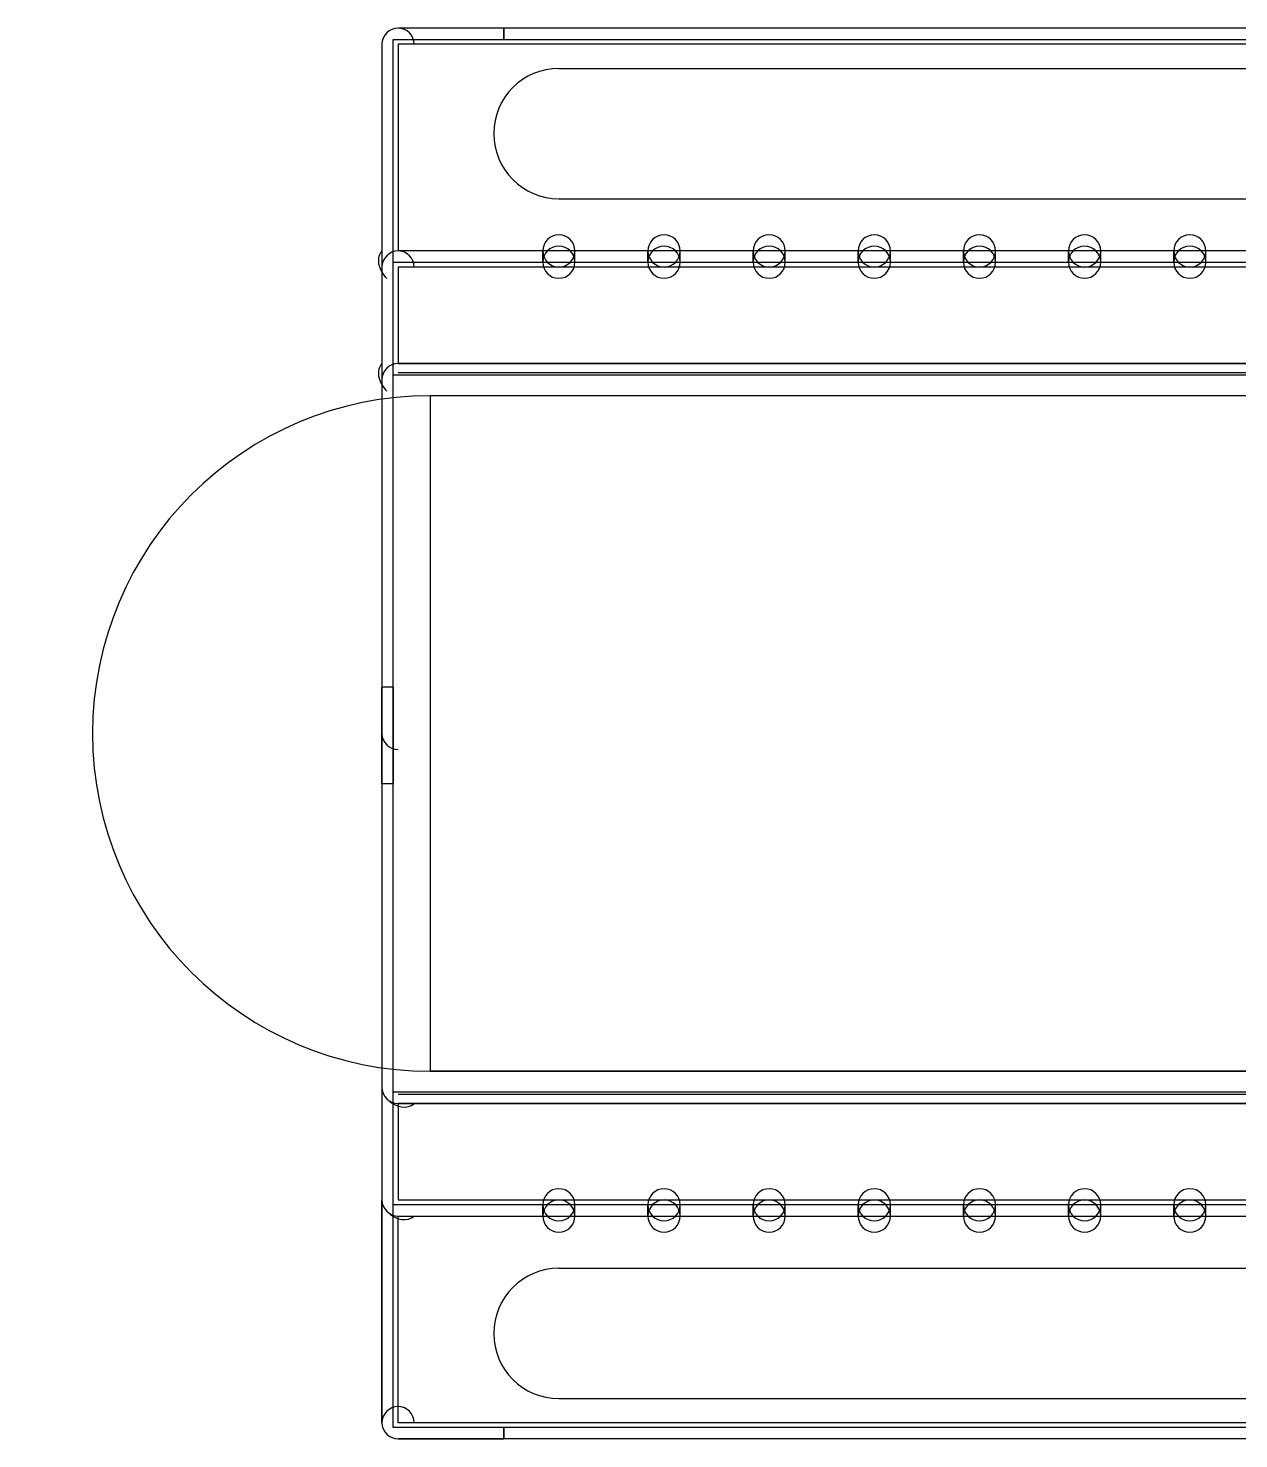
# Model space of a CAD drawing. Header units: millimetres. Extents: x -76 to 75, y -44 to 44.
# Drawn here: x -75.5 to -0.2, y -43.9 to 43.9 of the extents above; entities that cross this region are included whole.
import ezdxf

# ---------------------------------------------------------------- set-up
doc = ezdxf.new("R2010")
doc.units = ezdxf.units.MM
doc.layers.add('Pocket009', color=7, linetype='CONTINUOUS')

msp = doc.modelspace()

# ---------------------------------------------------------------- linework, layer by layer
at = {"layer": 'Pocket009'}
for p, q in [((52.5, 43.85, 15.54), (-52.5, 43.85, 15.54)), ((52.5, 43.85, 15.54), (-52.5, 43.85, 15.54)), ((-45.925, 43.85), (-52.5, 43.85)), ((-52.5, 43.85), (-52.5, 43.85, 15.54)), ((-45.925, 43.85), (-52.5, 43.85)), ((-52.5, 43.85), (-52.5, 43.85, 15.54)), ((45.925, 43.85, 11.6), (-45.925, 43.85, 11.6)), ((-45.925, 43.85, 11.6), (-45.925, 43.85)), ((-45.925, 43.15, 11.6), (-45.925, 43.85, 11.6)), ((45.925, 43.85, 11.6), (-45.925, 43.85, 11.6)), ((-45.925, 43.85), (-45.925, 43.15)), ((-45.925, 43.85, 11.6), (-45.925, 43.85)), ((-45.925, 43.15, 11.6), (-45.925, 43.85, 11.6)), ((-45.925, 43.85), (-45.925, 43.15)), ((-52.8, 43.15, 15.14), (52.8, 43.15, 15.14)), ((-52.8, 29.3, 15.14), (-52.8, 43.15, 15.14)), ((-52.8, 43.15), (-45.925, 43.15)), ((-52.8, -43.15), (-52.8, 43.15)), ((-52.8, 43.15), (-45.925, 43.15)), ((-52.8, 43.15, 15.14), (52.8, 43.15, 15.14)), ((-52.8, 43.15), (-52.8, 43.15, 15.14)), ((-52.8, -43.15), (-52.8, 43.15)), ((-52.8, 43.15), (-52.8, 43.15, 15.14)), ((-52.8, 29.3, 15.14), (-52.8, 43.15, 15.14)), ((-45.925, 43.15, 11.6), (45.925, 43.15, 11.6)), ((-45.925, 43.15), (-45.925, 43.15, 11.6)), ((-45.925, 43.15), (-45.925, 43.15, 11.6)), ((-45.925, 43.15, 11.6), (45.925, 43.15, 11.6)), ((-53.5, 42.85, 15.54), (-53.5, 29, 15.54)), ((-53.5, 42.85), (-53.5, -42.85)), ((-53.5, 42.85), (-53.5, 42.85, 15.54)), ((-53.5, 42.85, 15.54), (-53.5, 29, 15.54)), ((-53.5, 42.85), (-53.5, -42.85)), ((-53.5, 42.85), (-53.5, 42.85, 15.54)), ((52.5, 42.85, 16.54), (-52.5, 42.85, 16.54)), ((-52.5, 42.85, 16.54), (-52.5, 30, 16.54)), ((52.5, 42.85, 16.54), (-52.5, 42.85, 16.54)), ((-52.5, 42.85, 16.54), (-52.5, 30, 16.54)), ((-42.5, 41.35, 16.54), (42.5, 41.35, 16.54)), ((-42.5, 41.35, 16.54), (-42.5, 41.35, 15.14)), ((-42.5, 41.35, 16.54), (42.5, 41.35, 16.54)), ((-42.5, 41.35, 15.14), (42.5, 41.35, 15.14)), ((-42.5, 41.35, 16.54), (-42.5, 41.35, 15.14)), ((-42.5, 41.35, 15.14), (42.5, 41.35, 15.14)), ((-42.5, 33.25, 16.54), (42.5, 33.25, 16.54)), ((-42.5, 33.25, 16.54), (-42.5, 33.25, 15.14)), ((-42.5, 33.25, 16.54), (42.5, 33.25, 16.54)), ((-42.5, 33.25, 15.14), (42.5, 33.25, 15.14)), ((-42.5, 33.25, 16.54), (-42.5, 33.25, 15.14)), ((-42.5, 33.25, 15.14), (42.5, 33.25, 15.14)), ((52.5, 30, 16.54), (-52.5, 30, 16.54)), ((52.5, 30, 16.54), (-52.5, 30, 16.54)), ((-52.5, 30, 16.54), (-52.5, 30, 34.54)), ((52.5, 30, 34.54), (-52.5, 30, 34.54)), ((-52.5, 30, 16.54), (-52.5, 30, 34.54)), ((52.5, 30, 34.54), (-52.5, 30, 34.54)), ((-43.5, 30, 32.04), (-43.5, 30, 20.04)), ((-43.5, 29.3, 32.04), (-43.5, 30, 32.04)), ((-43.5, 29.3, 20.04), (-43.5, 30, 20.04)), ((-43.5, 30, 32.04), (-43.5, 30, 20.04)), ((-43.5, 29.3, 32.04), (-43.5, 30, 32.04)), ((-43.5, 29.3, 20.04), (-43.5, 30, 20.04)), ((-41.5, 30, 32.04), (-41.5, 30, 20.04)), ((-41.5, 29.3, 32.04), (-41.5, 30, 32.04)), ((-41.5, 29.3, 20.04), (-41.5, 30, 20.04)), ((-41.5, 29.3, 20.04), (-41.5, 30, 20.04)), ((-41.5, 30, 32.04), (-41.5, 30, 20.04)), ((-41.5, 29.3, 32.04), (-41.5, 30, 32.04)), ((-36.962, 30, 32.04), (-36.962, 30, 20.04)), ((-36.962, 29.3, 32.04), (-36.962, 30, 32.04)), ((-36.962, 29.3, 20.04), (-36.962, 30, 20.04)), ((-36.962, 30, 32.04), (-36.962, 30, 20.04)), ((-36.962, 29.3, 32.04), (-36.962, 30, 32.04)), ((-36.962, 29.3, 20.04), (-36.962, 30, 20.04)), ((-34.962, 30, 32.04), (-34.962, 30, 20.04)), ((-34.962, 29.3, 32.04), (-34.962, 30, 32.04)), ((-34.962, 29.3, 20.04), (-34.962, 30, 20.04)), ((-34.962, 29.3, 20.04), (-34.962, 30, 20.04)), ((-34.962, 30, 32.04), (-34.962, 30, 20.04)), ((-34.962, 29.3, 32.04), (-34.962, 30, 32.04)), ((-30.423, 30, 32.04), (-30.423, 30, 20.04)), ((-30.423, 29.3, 32.04), (-30.423, 30, 32.04)), ((-30.423, 29.3, 20.04), (-30.423, 30, 20.04)), ((-30.423, 30, 32.04), (-30.423, 30, 20.04)), ((-30.423, 29.3, 32.04), (-30.423, 30, 32.04)), ((-30.423, 29.3, 20.04), (-30.423, 30, 20.04)), ((-28.423, 30, 32.04), (-28.423, 30, 20.04)), ((-28.423, 29.3, 32.04), (-28.423, 30, 32.04)), ((-28.423, 29.3, 20.04), (-28.423, 30, 20.04)), ((-28.423, 29.3, 20.04), (-28.423, 30, 20.04)), ((-28.423, 30, 32.04), (-28.423, 30, 20.04)), ((-28.423, 29.3, 32.04), (-28.423, 30, 32.04)), ((-23.885, 30, 32.04), (-23.885, 30, 20.04)), ((-23.885, 29.3, 32.04), (-23.885, 30, 32.04)), ((-23.885, 29.3, 20.04), (-23.885, 30, 20.04)), ((-23.885, 30, 32.04), (-23.885, 30, 20.04)), ((-23.885, 29.3, 32.04), (-23.885, 30, 32.04)), ((-23.885, 29.3, 20.04), (-23.885, 30, 20.04)), ((-21.885, 30, 32.04), (-21.885, 30, 20.04)), ((-21.885, 29.3, 32.04), (-21.885, 30, 32.04)), ((-21.885, 29.3, 20.04), (-21.885, 30, 20.04)), ((-21.885, 29.3, 20.04), (-21.885, 30, 20.04)), ((-21.885, 30, 32.04), (-21.885, 30, 20.04)), ((-21.885, 29.3, 32.04), (-21.885, 30, 32.04)), ((-17.346, 30, 32.04), (-17.346, 30, 20.04)), ((-17.346, 29.3, 32.04), (-17.346, 30, 32.04)), ((-17.346, 29.3, 20.04), (-17.346, 30, 20.04)), ((-17.346, 30, 32.04), (-17.346, 30, 20.04)), ((-17.346, 29.3, 32.04), (-17.346, 30, 32.04)), ((-17.346, 29.3, 20.04), (-17.346, 30, 20.04)), ((-15.346, 30, 32.04), (-15.346, 30, 20.04)), ((-15.346, 29.3, 32.04), (-15.346, 30, 32.04)), ((-15.346, 29.3, 20.04), (-15.346, 30, 20.04)), ((-15.346, 29.3, 20.04), (-15.346, 30, 20.04)), ((-15.346, 30, 32.04), (-15.346, 30, 20.04)), ((-15.346, 29.3, 32.04), (-15.346, 30, 32.04)), ((-10.808, 30, 32.04), (-10.808, 30, 20.04)), ((-10.808, 29.3, 32.04), (-10.808, 30, 32.04)), ((-10.808, 29.3, 20.04), (-10.808, 30, 20.04)), ((-10.808, 30, 32.04), (-10.808, 30, 20.04)), ((-10.808, 29.3, 32.04), (-10.808, 30, 32.04)), ((-10.808, 29.3, 20.04), (-10.808, 30, 20.04)), ((-8.808, 30, 32.04), (-8.808, 30, 20.04)), ((-8.808, 29.3, 32.04), (-8.808, 30, 32.04)), ((-8.808, 29.3, 20.04), (-8.808, 30, 20.04)), ((-8.808, 29.3, 20.04), (-8.808, 30, 20.04)), ((-8.808, 30, 32.04), (-8.808, 30, 20.04)), ((-8.808, 29.3, 32.04), (-8.808, 30, 32.04)), ((-4.269, 30, 32.04), (-4.269, 30, 20.04)), ((-4.269, 29.3, 32.04), (-4.269, 30, 32.04)), ((-4.269, 29.3, 20.04), (-4.269, 30, 20.04)), ((-4.269, 30, 32.04), (-4.269, 30, 20.04)), ((-4.269, 29.3, 32.04), (-4.269, 30, 32.04)), ((-4.269, 29.3, 20.04), (-4.269, 30, 20.04)), ((-2.269, 30, 32.04), (-2.269, 30, 20.04)), ((-2.269, 29.3, 32.04), (-2.269, 30, 32.04)), ((-2.269, 29.3, 20.04), (-2.269, 30, 20.04)), ((-2.269, 29.3, 20.04), (-2.269, 30, 20.04)), ((-2.269, 30, 32.04), (-2.269, 30, 20.04)), ((-2.269, 29.3, 32.04), (-2.269, 30, 32.04)), ((-53.5, 29, 15.54), (-53.5, 29, 34.54)), ((-53.5, 29, 34.54), (-53.5, 22, 34.54)), ((-53.5, 29, 15.54), (-53.5, 29, 34.54)), ((-53.5, 29, 34.54), (-53.5, 22, 34.54)), ((-52.8, 29.3, 15.14), (52.8, 29.3, 15.14)), ((-52.8, 29.3, 15.14), (-52.8, 29.3, 34.14)), ((-52.8, 29.3, 15.14), (52.8, 29.3, 15.14)), ((-52.8, 29.3, 34.14), (52.8, 29.3, 34.14)), ((-52.8, 29.3, 15.14), (-52.8, 29.3, 34.14)), ((-52.8, 22.3, 34.14), (-52.8, 29.3, 34.14)), ((-52.8, 29.3, 34.14), (52.8, 29.3, 34.14)), ((-52.8, 22.3, 34.14), (-52.8, 29.3, 34.14)), ((52.5, 29, 35.54), (-52.5, 29, 35.54)), ((-52.5, 29, 35.54), (-52.5, 23, 35.54)), ((52.5, 29, 35.54), (-52.5, 29, 35.54)), ((-52.5, 29, 35.54), (-52.5, 23, 35.54)), ((-43.5, 29.3, 20.04), (-43.5, 29.3, 32.04)), ((-43.5, 29.3, 20.04), (-43.5, 29.3, 32.04)), ((-41.5, 29.3, 20.04), (-41.5, 29.3, 32.04)), ((-41.5, 29.3, 20.04), (-41.5, 29.3, 32.04)), ((-36.962, 29.3, 20.04), (-36.962, 29.3, 32.04)), ((-36.962, 29.3, 20.04), (-36.962, 29.3, 32.04)), ((-34.962, 29.3, 20.04), (-34.962, 29.3, 32.04)), ((-34.962, 29.3, 20.04), (-34.962, 29.3, 32.04)), ((-30.423, 29.3, 20.04), (-30.423, 29.3, 32.04)), ((-30.423, 29.3, 20.04), (-30.423, 29.3, 32.04)), ((-28.423, 29.3, 20.04), (-28.423, 29.3, 32.04)), ((-28.423, 29.3, 20.04), (-28.423, 29.3, 32.04)), ((-23.885, 29.3, 20.04), (-23.885, 29.3, 32.04)), ((-23.885, 29.3, 20.04), (-23.885, 29.3, 32.04)), ((-21.885, 29.3, 20.04), (-21.885, 29.3, 32.04)), ((-21.885, 29.3, 20.04), (-21.885, 29.3, 32.04)), ((-17.346, 29.3, 20.04), (-17.346, 29.3, 32.04)), ((-17.346, 29.3, 20.04), (-17.346, 29.3, 32.04)), ((-15.346, 29.3, 20.04), (-15.346, 29.3, 32.04)), ((-15.346, 29.3, 20.04), (-15.346, 29.3, 32.04)), ((-10.808, 29.3, 20.04), (-10.808, 29.3, 32.04)), ((-10.808, 29.3, 20.04), (-10.808, 29.3, 32.04)), ((-8.808, 29.3, 20.04), (-8.808, 29.3, 32.04)), ((-8.808, 29.3, 20.04), (-8.808, 29.3, 32.04)), ((-4.269, 29.3, 20.04), (-4.269, 29.3, 32.04)), ((-4.269, 29.3, 20.04), (-4.269, 29.3, 32.04)), ((-2.269, 29.3, 20.04), (-2.269, 29.3, 32.04)), ((-2.269, 29.3, 20.04), (-2.269, 29.3, 32.04)), ((-52.5, 23, 43.604), (-52.5, 23, 35.54)), ((52.5, 23, 35.54), (-52.5, 23, 35.54)), ((-52.5, 23, 43.604), (52.5, 23, 43.604)), ((-52.5, 23, 43.604), (-52.5, 23, 35.54)), ((52.5, 23, 35.54), (-52.5, 23, 35.54)), ((-52.5, 23, 43.604), (52.5, 23, 43.604)), ((-53.5, 22, 43.604), (-53.5, 22, 34.54)), ((-53.5, 22, 43.604), (-53.5, 22, 34.54)), ((-52.8, -22.3, 43.14), (-52.8, 22.3, 43.14)), ((-52.8, 22.3, 34.14), (-52.8, 22.3, 43.14)), ((-52.8, 22.3, 34.14), (52.8, 22.3, 34.14)), ((-52.8, 22.3, 43.14), (52.8, 22.3, 43.14)), ((-52.8, -22.3, 43.14), (-52.8, 22.3, 43.14)), ((-52.8, 22.3, 34.14), (-52.8, 22.3, 43.14)), ((-52.8, 22.3, 34.14), (52.8, 22.3, 34.14)), ((-52.8, 22.3, 43.14), (52.8, 22.3, 43.14)), ((-52.5, 22.45, 44.497), (52.5, 22.45, 44.497)), ((-52.5, 22.45, 44.497), (52.5, 22.45, 44.497)), ((50.5, 21, 45.2), (-50.5, 21, 45.2)), ((-50.5, 21, 44.54), (-50.5, -21, 44.54)), ((-50.5, 21, 45.2), (-50.5, 21, 44.54)), ((50.5, 21, 45.2), (-50.5, 21, 45.2)), ((-50.5, 21, 45.2), (-50.5, 21, 44.54)), ((50.5, 21, 44.54), (-50.5, 21, 44.54)), ((50.5, 21, 44.54), (-50.5, 21, 44.54)), ((-50.5, 21, 44.54), (-50.5, -21, 44.54)), ((-53.5, -3.122, 5.147), (-53.5, 2.878, 5.147)), ((-53.5, 2.878, 5.147), (-53.5, 2.878, 2.147)), ((-53.5, 2.878, 2.147), (-53.5, -3.122, 2.147)), ((-53.5, -3.122, 5.147), (-53.5, 2.878, 5.147)), ((-52.8, 2.878, 5.147), (-53.5, 2.878, 5.147)), ((-52.8, 2.878, 5.147), (-53.5, 2.878, 5.147)), ((-53.5, 2.878, 5.147), (-53.5, 2.878, 2.147)), ((-52.8, 2.878, 2.147), (-53.5, 2.878, 2.147)), ((-52.8, 2.878, 2.147), (-53.5, 2.878, 2.147)), ((-53.5, 2.878, 2.147), (-53.5, -3.122, 2.147)), ((-52.8, 2.878, 5.147), (-52.8, -3.122, 5.147)), ((-52.8, 2.878, 2.147), (-52.8, 2.878, 5.147)), ((-52.8, -3.122, 2.147), (-52.8, 2.878, 2.147)), ((-52.8, -3.122, 2.147), (-52.8, 2.878, 2.147)), ((-52.8, 2.878, 2.147), (-52.8, 2.878, 5.147)), ((-52.8, 2.878, 5.147), (-52.8, -3.122, 5.147)), ((-53.5, -3.122, 2.147), (-53.5, -3.122, 5.147)), ((-52.8, -3.122, 2.147), (-53.5, -3.122, 2.147)), ((-53.5, -3.122, 2.147), (-53.5, -3.122, 5.147)), ((-52.8, -3.122, 5.147), (-53.5, -3.122, 5.147)), ((-52.8, -3.122, 5.147), (-53.5, -3.122, 5.147)), ((-52.8, -3.122, 2.147), (-53.5, -3.122, 2.147)), ((-52.8, -3.122, 5.147), (-52.8, -3.122, 2.147)), ((-52.8, -3.122, 5.147), (-52.8, -3.122, 2.147)), ((50.5, -21, 45.2), (-50.5, -21, 45.2)), ((50.5, -21, 45.2), (-50.5, -21, 45.2)), ((-50.5, -21, 44.54), (50.5, -21, 44.54)), ((-50.5, -21, 45.2), (-50.5, -21, 44.54)), ((-50.5, -21, 45.2), (-50.5, -21, 44.54)), ((-50.5, -21, 44.54), (50.5, -21, 44.54)), ((-53.5, -22, 34.54), (-53.5, -29, 34.54)), ((-53.5, -22, 34.54), (-53.5, -22, 43.604)), ((-53.5, -22, 34.54), (-53.5, -29, 34.54)), ((-53.5, -22, 34.54), (-53.5, -22, 43.604)), ((-52.8, -29.3, 34.14), (-52.8, -22.3, 34.14)), ((-52.8, -22.3, 34.14), (-52.8, -22.3, 43.14)), ((52.8, -22.3, 34.14), (-52.8, -22.3, 34.14)), ((-52.8, -29.3, 34.14), (-52.8, -22.3, 34.14)), ((-52.8, -22.3, 34.14), (-52.8, -22.3, 43.14)), ((52.8, -22.3, 34.14), (-52.8, -22.3, 34.14)), ((52.8, -22.3, 43.14), (-52.8, -22.3, 43.14)), ((52.8, -22.3, 43.14), (-52.8, -22.3, 43.14)), ((52.5, -22.45, 44.497), (-52.5, -22.45, 44.497)), ((52.5, -22.45, 44.497), (-52.5, -22.45, 44.497)), ((-52.5, -23, 35.54), (-52.5, -29, 35.54)), ((-52.5, -23, 35.54), (-52.5, -23, 43.604)), ((-52.5, -23, 35.54), (52.5, -23, 35.54)), ((-52.5, -23, 35.54), (-52.5, -29, 35.54)), ((52.5, -23, 43.604), (-52.5, -23, 43.604)), ((-52.5, -23, 35.54), (-52.5, -23, 43.604)), ((-52.5, -23, 35.54), (52.5, -23, 35.54)), ((52.5, -23, 43.604), (-52.5, -23, 43.604)), ((-53.5, -42.85, 15.54), (-53.5, -29, 15.54)), ((-53.5, -29, 15.54), (-53.5, -29, 34.54)), ((-53.5, -42.85, 15.54), (-53.5, -29, 15.54)), ((-53.5, -29, 15.54), (-53.5, -29, 34.54)), ((-52.8, -43.15, 15.14), (-52.8, -29.3, 15.14)), ((-52.8, -29.3, 15.14), (-52.8, -29.3, 34.14)), ((52.8, -29.3, 15.14), (-52.8, -29.3, 15.14)), ((-52.8, -43.15, 15.14), (-52.8, -29.3, 15.14)), ((52.8, -29.3, 15.14), (-52.8, -29.3, 15.14)), ((52.8, -29.3, 34.14), (-52.8, -29.3, 34.14)), ((-52.8, -29.3, 15.14), (-52.8, -29.3, 34.14)), ((52.8, -29.3, 34.14), (-52.8, -29.3, 34.14)), ((-52.5, -29, 35.54), (52.5, -29, 35.54)), ((-52.5, -29, 35.54), (52.5, -29, 35.54)), ((-43.5, -29.3, 32.04), (-43.5, -29.3, 20.04)), ((-43.5, -30, 20.04), (-43.5, -29.3, 20.04)), ((-43.5, -30, 20.04), (-43.5, -29.3, 20.04)), ((-43.5, -29.3, 32.04), (-43.5, -29.3, 20.04)), ((-43.5, -30, 32.04), (-43.5, -29.3, 32.04)), ((-43.5, -30, 32.04), (-43.5, -29.3, 32.04)), ((-41.5, -29.3, 32.04), (-41.5, -29.3, 20.04)), ((-41.5, -30, 20.04), (-41.5, -29.3, 20.04)), ((-41.5, -29.3, 32.04), (-41.5, -29.3, 20.04)), ((-41.5, -30, 32.04), (-41.5, -29.3, 32.04)), ((-41.5, -30, 20.04), (-41.5, -29.3, 20.04)), ((-41.5, -30, 32.04), (-41.5, -29.3, 32.04)), ((-36.962, -29.3, 32.04), (-36.962, -29.3, 20.04)), ((-36.962, -30, 20.04), (-36.962, -29.3, 20.04)), ((-36.962, -30, 20.04), (-36.962, -29.3, 20.04)), ((-36.962, -29.3, 32.04), (-36.962, -29.3, 20.04)), ((-36.962, -30, 32.04), (-36.962, -29.3, 32.04)), ((-36.962, -30, 32.04), (-36.962, -29.3, 32.04)), ((-34.962, -29.3, 32.04), (-34.962, -29.3, 20.04)), ((-34.962, -30, 20.04), (-34.962, -29.3, 20.04)), ((-34.962, -29.3, 32.04), (-34.962, -29.3, 20.04)), ((-34.962, -30, 32.04), (-34.962, -29.3, 32.04)), ((-34.962, -30, 20.04), (-34.962, -29.3, 20.04)), ((-34.962, -30, 32.04), (-34.962, -29.3, 32.04)), ((-30.423, -29.3, 32.04), (-30.423, -29.3, 20.04)), ((-30.423, -30, 20.04), (-30.423, -29.3, 20.04)), ((-30.423, -30, 20.04), (-30.423, -29.3, 20.04)), ((-30.423, -29.3, 32.04), (-30.423, -29.3, 20.04)), ((-30.423, -30, 32.04), (-30.423, -29.3, 32.04)), ((-30.423, -30, 32.04), (-30.423, -29.3, 32.04)), ((-28.423, -29.3, 32.04), (-28.423, -29.3, 20.04)), ((-28.423, -30, 20.04), (-28.423, -29.3, 20.04)), ((-28.423, -29.3, 32.04), (-28.423, -29.3, 20.04)), ((-28.423, -30, 32.04), (-28.423, -29.3, 32.04)), ((-28.423, -30, 20.04), (-28.423, -29.3, 20.04)), ((-28.423, -30, 32.04), (-28.423, -29.3, 32.04)), ((-23.885, -29.3, 32.04), (-23.885, -29.3, 20.04)), ((-23.885, -30, 20.04), (-23.885, -29.3, 20.04)), ((-23.885, -30, 20.04), (-23.885, -29.3, 20.04)), ((-23.885, -29.3, 32.04), (-23.885, -29.3, 20.04)), ((-23.885, -30, 32.04), (-23.885, -29.3, 32.04)), ((-23.885, -30, 32.04), (-23.885, -29.3, 32.04)), ((-21.885, -29.3, 32.04), (-21.885, -29.3, 20.04)), ((-21.885, -30, 20.04), (-21.885, -29.3, 20.04)), ((-21.885, -29.3, 32.04), (-21.885, -29.3, 20.04)), ((-21.885, -30, 32.04), (-21.885, -29.3, 32.04)), ((-21.885, -30, 20.04), (-21.885, -29.3, 20.04)), ((-21.885, -30, 32.04), (-21.885, -29.3, 32.04)), ((-17.346, -29.3, 32.04), (-17.346, -29.3, 20.04)), ((-17.346, -30, 20.04), (-17.346, -29.3, 20.04)), ((-17.346, -30, 20.04), (-17.346, -29.3, 20.04)), ((-17.346, -29.3, 32.04), (-17.346, -29.3, 20.04)), ((-17.346, -30, 32.04), (-17.346, -29.3, 32.04)), ((-17.346, -30, 32.04), (-17.346, -29.3, 32.04)), ((-15.346, -29.3, 32.04), (-15.346, -29.3, 20.04)), ((-15.346, -30, 20.04), (-15.346, -29.3, 20.04)), ((-15.346, -29.3, 32.04), (-15.346, -29.3, 20.04)), ((-15.346, -30, 32.04), (-15.346, -29.3, 32.04)), ((-15.346, -30, 20.04), (-15.346, -29.3, 20.04)), ((-15.346, -30, 32.04), (-15.346, -29.3, 32.04)), ((-10.808, -29.3, 32.04), (-10.808, -29.3, 20.04)), ((-10.808, -30, 20.04), (-10.808, -29.3, 20.04)), ((-10.808, -30, 20.04), (-10.808, -29.3, 20.04)), ((-10.808, -29.3, 32.04), (-10.808, -29.3, 20.04)), ((-10.808, -30, 32.04), (-10.808, -29.3, 32.04)), ((-10.808, -30, 32.04), (-10.808, -29.3, 32.04)), ((-8.808, -29.3, 32.04), (-8.808, -29.3, 20.04)), ((-8.808, -30, 20.04), (-8.808, -29.3, 20.04)), ((-8.808, -29.3, 32.04), (-8.808, -29.3, 20.04)), ((-8.808, -30, 32.04), (-8.808, -29.3, 32.04)), ((-8.808, -30, 20.04), (-8.808, -29.3, 20.04)), ((-8.808, -30, 32.04), (-8.808, -29.3, 32.04)), ((-4.269, -29.3, 32.04), (-4.269, -29.3, 20.04)), ((-4.269, -30, 20.04), (-4.269, -29.3, 20.04)), ((-4.269, -30, 20.04), (-4.269, -29.3, 20.04)), ((-4.269, -29.3, 32.04), (-4.269, -29.3, 20.04)), ((-4.269, -30, 32.04), (-4.269, -29.3, 32.04)), ((-4.269, -30, 32.04), (-4.269, -29.3, 32.04)), ((-2.269, -29.3, 32.04), (-2.269, -29.3, 20.04)), ((-2.269, -30, 20.04), (-2.269, -29.3, 20.04)), ((-2.269, -29.3, 32.04), (-2.269, -29.3, 20.04)), ((-2.269, -30, 32.04), (-2.269, -29.3, 32.04)), ((-2.269, -30, 20.04), (-2.269, -29.3, 20.04)), ((-2.269, -30, 32.04), (-2.269, -29.3, 32.04)), ((-52.5, -42.85, 16.54), (-52.5, -30, 16.54)), ((-52.5, -30, 16.54), (-52.5, -30, 34.54)), ((-52.5, -42.85, 16.54), (-52.5, -30, 16.54)), ((-52.5, -30, 16.54), (52.5, -30, 16.54)), ((-52.5, -30, 16.54), (-52.5, -30, 34.54)), ((-52.5, -30, 34.54), (52.5, -30, 34.54)), ((-52.5, -30, 16.54), (52.5, -30, 16.54)), ((-52.5, -30, 34.54), (52.5, -30, 34.54)), ((-43.5, -30, 32.04), (-43.5, -30, 20.04)), ((-43.5, -30, 32.04), (-43.5, -30, 20.04)), ((-41.5, -30, 32.04), (-41.5, -30, 20.04)), ((-41.5, -30, 32.04), (-41.5, -30, 20.04)), ((-36.962, -30, 32.04), (-36.962, -30, 20.04)), ((-36.962, -30, 32.04), (-36.962, -30, 20.04)), ((-34.962, -30, 32.04), (-34.962, -30, 20.04)), ((-34.962, -30, 32.04), (-34.962, -30, 20.04)), ((-30.423, -30, 32.04), (-30.423, -30, 20.04)), ((-30.423, -30, 32.04), (-30.423, -30, 20.04)), ((-28.423, -30, 32.04), (-28.423, -30, 20.04)), ((-28.423, -30, 32.04), (-28.423, -30, 20.04)), ((-23.885, -30, 32.04), (-23.885, -30, 20.04)), ((-23.885, -30, 32.04), (-23.885, -30, 20.04)), ((-21.885, -30, 32.04), (-21.885, -30, 20.04)), ((-21.885, -30, 32.04), (-21.885, -30, 20.04)), ((-17.346, -30, 32.04), (-17.346, -30, 20.04)), ((-17.346, -30, 32.04), (-17.346, -30, 20.04)), ((-15.346, -30, 32.04), (-15.346, -30, 20.04)), ((-15.346, -30, 32.04), (-15.346, -30, 20.04)), ((-10.808, -30, 32.04), (-10.808, -30, 20.04)), ((-10.808, -30, 32.04), (-10.808, -30, 20.04)), ((-8.808, -30, 32.04), (-8.808, -30, 20.04)), ((-8.808, -30, 32.04), (-8.808, -30, 20.04)), ((-4.269, -30, 32.04), (-4.269, -30, 20.04)), ((-4.269, -30, 32.04), (-4.269, -30, 20.04)), ((-2.269, -30, 32.04), (-2.269, -30, 20.04)), ((-2.269, -30, 32.04), (-2.269, -30, 20.04)), ((-42.5, -33.25, 16.54), (42.5, -33.25, 16.54)), ((-42.5, -33.25, 15.14), (42.5, -33.25, 15.14)), ((-42.5, -33.25, 16.54), (-42.5, -33.25, 15.14)), ((-42.5, -33.25, 16.54), (42.5, -33.25, 16.54)), ((-42.5, -33.25, 15.14), (42.5, -33.25, 15.14)), ((-42.5, -33.25, 16.54), (-42.5, -33.25, 15.14)), ((-42.5, -41.35, 16.54), (42.5, -41.35, 16.54)), ((-42.5, -41.35, 15.14), (42.5, -41.35, 15.14)), ((-42.5, -41.35, 16.54), (-42.5, -41.35, 15.14)), ((-42.5, -41.35, 16.54), (42.5, -41.35, 16.54)), ((-42.5, -41.35, 15.14), (42.5, -41.35, 15.14)), ((-42.5, -41.35, 16.54), (-42.5, -41.35, 15.14)), ((-53.5, -42.85), (-53.5, -42.85, 15.54)), ((-53.5, -42.85), (-53.5, -42.85, 15.54)), ((52.5, -42.85, 16.54), (-52.5, -42.85, 16.54)), ((52.5, -42.85, 16.54), (-52.5, -42.85, 16.54)), ((-45.925, -43.15), (-52.8, -43.15)), ((-52.8, -43.15), (-52.8, -43.15, 15.14)), ((-45.925, -43.15), (-52.8, -43.15)), ((-52.8, -43.15), (-52.8, -43.15, 15.14)), ((52.8, -43.15, 15.14), (-52.8, -43.15, 15.14)), ((52.8, -43.15, 15.14), (-52.8, -43.15, 15.14)), ((-52.5, -43.85), (-45.925, -43.85)), ((-52.5, -43.85), (-52.5, -43.85, 15.54)), ((-52.5, -43.85), (-45.925, -43.85)), ((52.5, -43.85, 15.54), (-52.5, -43.85, 15.54)), ((-52.5, -43.85), (-52.5, -43.85, 15.54)), ((52.5, -43.85, 15.54), (-52.5, -43.85, 15.54)), ((-45.925, -43.15), (-45.925, -43.85)), ((45.925, -43.15, 11.6), (-45.925, -43.15, 11.6)), ((-45.925, -43.15, 11.6), (-45.925, -43.15)), ((-45.925, -43.15), (-45.925, -43.85)), ((-45.925, -43.15, 11.6), (-45.925, -43.15)), ((-45.925, -43.85, 11.6), (-45.925, -43.15, 11.6)), ((-45.925, -43.85, 11.6), (-45.925, -43.15, 11.6)), ((45.925, -43.15, 11.6), (-45.925, -43.15, 11.6)), ((-45.925, -43.85, 11.6), (-45.925, -43.85)), ((45.925, -43.85, 11.6), (-45.925, -43.85, 11.6)), ((-45.925, -43.85, 11.6), (-45.925, -43.85)), ((45.925, -43.85, 11.6), (-45.925, -43.85, 11.6))]:
    msp.add_line(p, q, dxfattribs=at)
for centre, radius, start, end in [((-52.5, 42.85, 15.54), 1, 0, 180), ((-52.5, 42.85, 15.54), 1, 90, 180), ((-52.5, 42.85, 15.54), 1, 0, 180), ((-52.5, 42.85), 1, 90, 180), ((-52.5, 42.85), 1, 90, 180), ((-52.5, 42.85, 15.54), 1, 90, 180), ((-52.5, 42.85, 15.54), 1, 0, 90), ((-52.5, 42.85, 15.54), 1, 0, 90), ((-42.5, 37.3, 16.54), 4.05, 90, -90), ((-42.5, 37.3, 16.54), 4.05, 90, -90), ((-42.5, 37.3, 15.14), 4.05, 90, -90), ((-42.5, 37.3, 15.14), 4.05, 90, -90), ((-42.5, 30, 20.04), 1, 0, 180), ((-42.5, 30, 20.04), 1, 0, 180), ((-35.962, 30, 20.04), 1, 0, 180), ((-35.962, 30, 20.04), 1, 0, 180), ((-29.423, 30, 20.04), 1, 0, 180), ((-29.423, 30, 20.04), 1, 0, 180), ((-22.885, 30, 20.04), 1, 0, 180), ((-22.885, 30, 20.04), 1, 0, 180), ((-16.346, 30, 20.04), 1, 0, 180), ((-16.346, 30, 20.04), 1, 0, 180), ((-9.808, 30, 20.04), 1, 0, 180), ((-9.808, 30, 20.04), 1, 0, 180), ((-3.269, 30, 20.04), 1, 0, 180), ((-3.269, 30, 20.04), 1, 0, 180), ((-52.5, 29, 34.54), 1, 90, 180), ((-52.5, 29, 34.54), 1, 0, 180), ((-52.5, 29, 34.54), 1, 90, 180), ((-52.5, 29, 34.54), 1, 0, 180), ((-52.5, 29, 34.54), 1, 0, 90), ((-52.5, 29, 34.54), 1, 0, 90), ((-42.5, 29.3, 20.04), 1, 0, 180), ((-42.5, 29.3, 20.04), 1, 0, 180), ((-42.5, 30, 32.04), 1, 180, 0), ((-42.5, 30, 32.04), 1, 180, 0), ((-35.962, 29.3, 20.04), 1, 0, 180), ((-35.962, 29.3, 20.04), 1, 0, 180), ((-35.962, 30, 32.04), 1, 180, 0), ((-35.962, 30, 32.04), 1, 180, 0), ((-29.423, 29.3, 20.04), 1, 0, 180), ((-29.423, 29.3, 20.04), 1, 0, 180), ((-29.423, 30, 32.04), 1, 180, 0), ((-29.423, 30, 32.04), 1, 180, 0), ((-22.885, 29.3, 20.04), 1, 0, 180), ((-22.885, 29.3, 20.04), 1, 0, 180), ((-22.885, 30, 32.04), 1, 180, 0), ((-22.885, 30, 32.04), 1, 180, 0), ((-16.346, 29.3, 20.04), 1, 0, 180), ((-16.346, 29.3, 20.04), 1, 0, 180), ((-16.346, 30, 32.04), 1, 180, 0), ((-16.346, 30, 32.04), 1, 180, 0), ((-9.808, 29.3, 20.04), 1, 0, 180), ((-9.808, 29.3, 20.04), 1, 0, 180), ((-9.808, 30, 32.04), 1, 180, 0), ((-9.808, 30, 32.04), 1, 180, 0), ((-3.269, 29.3, 20.04), 1, 0, 180), ((-3.269, 29.3, 20.04), 1, 0, 180), ((-3.269, 30, 32.04), 1, 180, 0), ((-3.269, 30, 32.04), 1, 180, 0), ((-42.5, 29.3, 32.04), 1, 180, 0), ((-42.5, 29.3, 32.04), 1, 180, 0), ((-35.962, 29.3, 32.04), 1, 180, 0), ((-35.962, 29.3, 32.04), 1, 180, 0), ((-29.423, 29.3, 32.04), 1, 180, 0), ((-29.423, 29.3, 32.04), 1, 180, 0), ((-22.885, 29.3, 32.04), 1, 180, 0), ((-22.885, 29.3, 32.04), 1, 180, 0), ((-16.346, 29.3, 32.04), 1, 180, 0), ((-16.346, 29.3, 32.04), 1, 180, 0), ((-9.808, 29.3, 32.04), 1, 180, 0), ((-9.808, 29.3, 32.04), 1, 180, 0), ((-3.269, 29.3, 32.04), 1, 180, 0), ((-3.269, 29.3, 32.04), 1, 180, 0), ((-52.5, 22, 43.604), 1, 90, 180), ((-52.5, 22, 43.604), 1, 90, 180), ((-52.5, 22, 43.604), 1, 90, 180), ((-52.5, 22, 43.604), 1, 90, 180), ((-53.5, 0), 22, -90, -90), ((-53.5, 0), 22, -90, -90), ((-52.5, 0), 22.45, -90, -90), ((-52.5, 0), 22.45, -90, -90), ((-52.5, 22, 43.604), 0.45, 90, 90), ((-52.5, 22, 43.604), 0.45, 90, 90), ((-50.5, 0), 21, 90, -90), ((-50.5, 0), 21, 90, -90), ((-53.5, 0), 0, 90, -90), ((-52.5, 0, 48.84), 1, 180, -90), ((-53.5, 0), 0, 90, -90), ((-52.5, 0, 48.84), 1, 180, -90), ((-52.5, 0), 0, 90, -90), ((-52.5, 0), 0, 90, -90), ((-50.5, 0), 0, 90, 90), ((-50.5, 0), 0, 90, 90), ((-52.5, -22, 43.604), 1, -90, -90), ((-52.5, -22, 43.604), 1, -90, -90), ((-52.5, -22, 43.604), 1, 180, -90), ((-52.5, -22, 43.604), 1, 180, -90), ((-52.5, -22, 43.604), 1, 180, -90), ((-52.5, -22, 43.604), 1, 180, -90), ((-42.5, -29.3, 20.04), 1, 0, 180), ((-42.5, -29.3, 20.04), 1, 0, 180), ((-35.962, -29.3, 20.04), 1, 0, 180), ((-35.962, -29.3, 20.04), 1, 0, 180), ((-29.423, -29.3, 20.04), 1, 0, 180), ((-29.423, -29.3, 20.04), 1, 0, 180), ((-22.885, -29.3, 20.04), 1, 0, 180), ((-22.885, -29.3, 20.04), 1, 0, 180), ((-16.346, -29.3, 20.04), 1, 0, 180), ((-16.346, -29.3, 20.04), 1, 0, 180), ((-9.808, -29.3, 20.04), 1, 0, 180), ((-9.808, -29.3, 20.04), 1, 0, 180), ((-3.269, -29.3, 20.04), 1, 0, 180), ((-3.269, -29.3, 20.04), 1, 0, 180), ((-52.5, -29, 34.54), 1, 180, -90), ((-52.5, -29, 34.54), 1, 180, -90), ((-52.5, -29, 34.54), 0, 180, 0), ((-52.5, -29, 34.54), 0, 180, 0), ((-52.5, -29, 34.54), 0, -90, 0), ((-52.5, -29, 34.54), 0, -90, 0), ((-42.5, -30, 20.04), 1, 0, 180), ((-42.5, -30, 20.04), 1, 0, 180), ((-42.5, -29.3, 32.04), 1, 180, 0), ((-42.5, -29.3, 32.04), 1, 180, 0), ((-35.962, -30, 20.04), 1, 0, 180), ((-35.962, -30, 20.04), 1, 0, 180), ((-35.962, -29.3, 32.04), 1, 180, 0), ((-35.962, -29.3, 32.04), 1, 180, 0), ((-29.423, -30, 20.04), 1, 0, 180), ((-29.423, -30, 20.04), 1, 0, 180), ((-29.423, -29.3, 32.04), 1, 180, 0), ((-29.423, -29.3, 32.04), 1, 180, 0), ((-22.885, -30, 20.04), 1, 0, 180), ((-22.885, -30, 20.04), 1, 0, 180), ((-22.885, -29.3, 32.04), 1, 180, 0), ((-22.885, -29.3, 32.04), 1, 180, 0), ((-16.346, -30, 20.04), 1, 0, 180), ((-16.346, -30, 20.04), 1, 0, 180), ((-16.346, -29.3, 32.04), 1, 180, 0), ((-16.346, -29.3, 32.04), 1, 180, 0), ((-9.808, -30, 20.04), 1, 0, 180), ((-9.808, -30, 20.04), 1, 0, 180), ((-9.808, -29.3, 32.04), 1, 180, 0), ((-9.808, -29.3, 32.04), 1, 180, 0), ((-3.269, -30, 20.04), 1, 0, 180), ((-3.269, -30, 20.04), 1, 0, 180), ((-3.269, -29.3, 32.04), 1, 180, 0), ((-3.269, -29.3, 32.04), 1, 180, 0), ((-42.5, -30, 32.04), 1, 180, 0), ((-42.5, -30, 32.04), 1, 180, 0), ((-35.962, -30, 32.04), 1, 180, 0), ((-35.962, -30, 32.04), 1, 180, 0), ((-29.423, -30, 32.04), 1, 180, 0), ((-29.423, -30, 32.04), 1, 180, 0), ((-22.885, -30, 32.04), 1, 180, 0), ((-22.885, -30, 32.04), 1, 180, 0), ((-16.346, -30, 32.04), 1, 180, 0), ((-16.346, -30, 32.04), 1, 180, 0), ((-9.808, -30, 32.04), 1, 180, 0), ((-9.808, -30, 32.04), 1, 180, 0), ((-3.269, -30, 32.04), 1, 180, 0), ((-3.269, -30, 32.04), 1, 180, 0), ((-42.5, -37.3, 16.54), 4.05, 90, -90), ((-42.5, -37.3, 15.14), 4.05, 90, -90), ((-42.5, -37.3, 16.54), 4.05, 90, -90), ((-42.5, -37.3, 15.14), 4.05, 90, -90), ((-52.5, -42.85, 15.54), 1, 0, 180), ((-52.5, -42.85, 15.54), 1, 0, 180), ((-52.5, -42.85, 15.54), 1, 0, -90), ((-52.5, -42.85, 15.54), 1, 0, -90), ((-52.5, -42.85), 1, 180, -90), ((-52.5, -42.85), 1, 180, -90), ((-52.5, -42.85, 15.54), 1, 180, -90), ((-52.5, -42.85, 15.54), 1, 180, -90)]:
    msp.add_arc(centre, radius, start, end, dxfattribs=at)
for centre, start_param, end_param in [((-52.5, 29, 15.54), -3.141593, -1.570796), ((-52.5, 29, 15.54), -3.141593, -1.570796), ((-52.5, 22, 34.54), -3.141593, -1.570796), ((-52.5, 22, 34.54), -3.141593, -1.570796), ((-52.5, -22, 34.54), 4.712389, 0), ((-52.5, -22, 34.54), 4.712389, 0), ((-52.5, -29, 15.54), 4.712389, 0), ((-52.5, -29, 15.54), 4.712389, 0)]:
    msp.add_ellipse(centre, major_axis=(1, -1), ratio=0.707107, start_param=start_param, end_param=end_param, dxfattribs=at)

doc.saveas('drawing.dxf')
